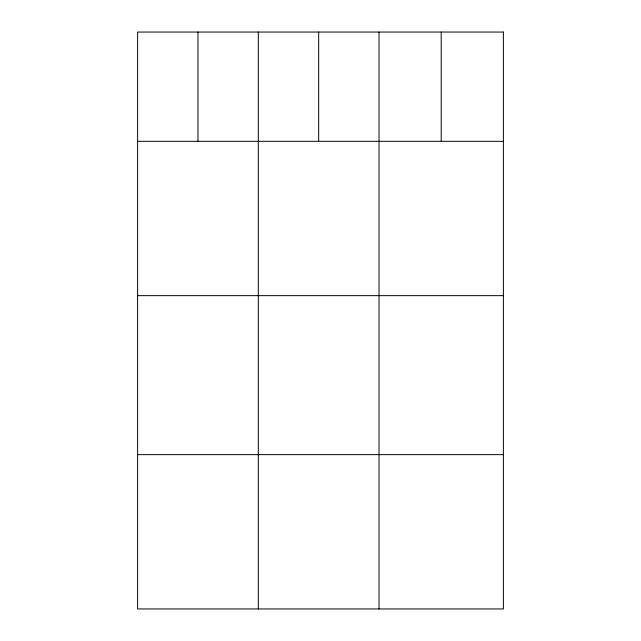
<?xml version="1.0" encoding="UTF-8"?>
<svg xmlns="http://www.w3.org/2000/svg" width="641" height="641" viewBox="0 0 641 641"><rect width="100%" height="100%" fill="white"/><g stroke="black" fill="none" stroke-linecap="round" stroke-linejoin="round"><path stroke-width="0.96" d="M137.607 141.324L503.393 141.324M137.607 295.645L503.393 295.645M137.607 454.637L503.393 454.637M441.208 32.05L441.208 141.324M379.023 32.05L379.023 608.95M318.673 32.05L318.673 141.324M258.315 32.05L258.315 608.95M197.965 32.05L197.965 141.324M503.393 32.05L137.607 32.05L137.607 608.95L503.393 608.95L503.393 32.05"/></g></svg>
